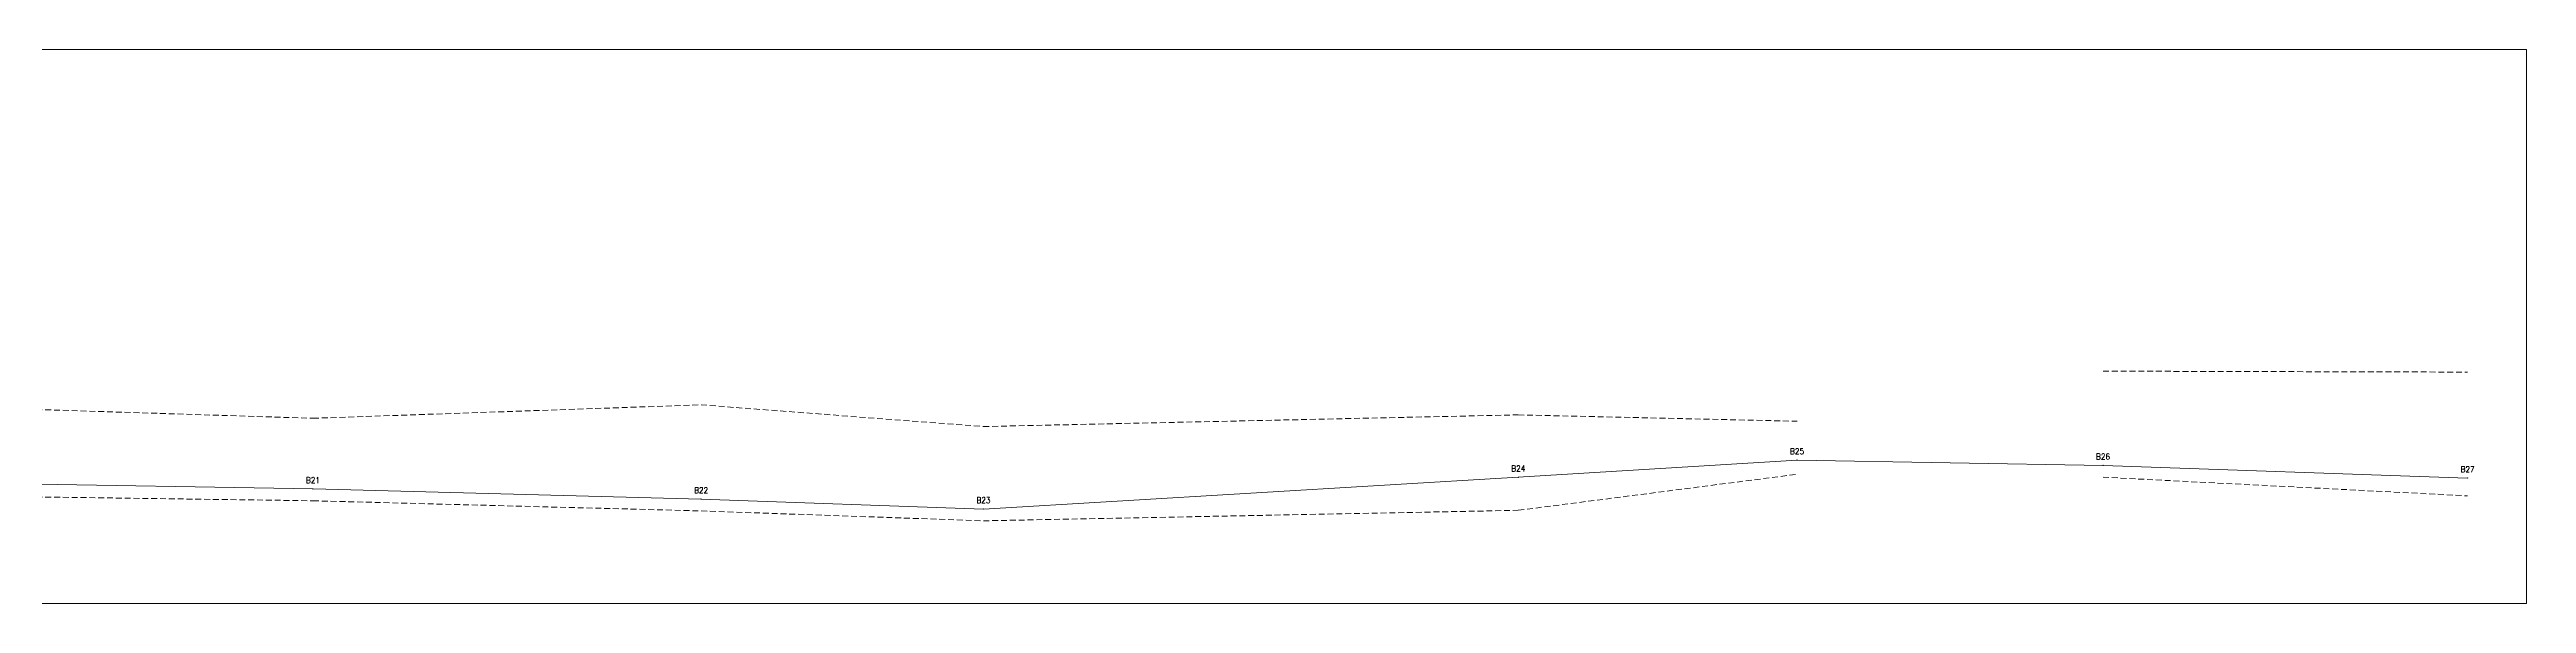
# Model space of a CAD drawing. Header units: feet. Extents: x -352 to 533, y -1323 to 2.
# Drawn here: x 322.3 to 532.7, y -1159.3 to -1112.3 of the extents above; entities that cross this region are included whole.
import ezdxf

# ---------------------------------------------------------------- set-up
doc = ezdxf.new("R2010")
doc.units = ezdxf.units.FT
doc.header["$MEASUREMENT"] = 0
doc.linetypes.add('DASHED', pattern=[0.75, 0.5, -0.25])
for name, color, linetype, lineweight, true_color in [('CTRL-PROFILE-BOX', 8, 'Continuous', 0, 0x808080), ('CTRL-PROFILE-CEILING-B', 8, 'DASHED', 0, 0x808080), ('CTRL-PROFILE-FLOOR-B', 8, 'DASHED', 0, 0x808080), ('CTRL-PROFILE-SHOTS-B', 8, 'Continuous', 9, 0x808080), ('CTRL-PROFILE-STATION-LABELS-B', 1, 'Continuous', 0, 0xff0000), ('CTRL-PROFILE-STATIONS-B', 1, 'Continuous', 9, 0xff0000)]:
    doc.layers.add(name, color=color, linetype=linetype, lineweight=lineweight, true_color=true_color)
doc.styles.add('textstyle106', font='')
doc.styles.add('textstyle119', font='')
doc.styles.add('textstyle186', font='')
doc.styles.add('textstyle293', font='')
doc.styles.add('textstyle55', font='')
doc.styles.add('textstyle81', font='')
doc.styles.add('textstyle99', font='')
doc.styles.get('textstyle106').set_extended_font_data('standard')
doc.styles.get('textstyle119').set_extended_font_data('standard')
doc.styles.get('textstyle186').set_extended_font_data('standard')
doc.styles.get('textstyle293').set_extended_font_data('standard')
doc.styles.get('textstyle55').set_extended_font_data('standard')
doc.styles.get('textstyle81').set_extended_font_data('standard')
doc.styles.get('textstyle99').set_extended_font_data('standard')

msp = doc.modelspace()

# ---------------------------------------------------------------- linework, layer by layer
at = {"layer": 'CTRL-PROFILE-BOX', "flags": 128}
msp.add_lwpolyline([(-351.71, -1159.32), (532.74, -1159.32), (532.74, -1112.32), (-351.71, -1112.32)], close=True, dxfattribs=at)
at = {"layer": 'CTRL-PROFILE-CEILING-B'}
for points in [[(201, -1136.17), (220, -1142.36), (254.98, -1141.18), (276.23, -1145.85), (316.65, -1142.72), (344.65, -1143.61), (377.63, -1142.47), (401.62, -1144.31), (447.07, -1143.32), (470.76, -1143.86)], [(496.76, -1139.61), (527.74, -1139.69)]]:
    msp.add_lwpolyline(points, dxfattribs=at)
at = {"layer": 'CTRL-PROFILE-FLOOR-B'}
for points in [[(201, -1151.17), (220, -1151.46), (254.98, -1151.18), (276.23, -1152.55), (316.65, -1150.22), (344.65, -1150.61), (377.63, -1151.47), (401.62, -1152.31), (447.07, -1151.42), (470.76, -1148.36)], [(496.76, -1148.61), (527.74, -1150.19)]]:
    msp.add_lwpolyline(points, dxfattribs=at)
at = {"layer": 'CTRL-PROFILE-SHOTS-B'}
for p, q in [((316.65, -1149.12), (344.65, -1149.61)), ((401.62, -1151.31), (447.07, -1148.62)), ((447.07, -1148.62), (470.76, -1147.16)), ((470.76, -1147.16), (496.76, -1147.61)), ((496.76, -1147.61), (527.74, -1148.69)), ((344.65, -1149.61), (377.63, -1150.47)), ((377.63, -1150.47), (401.62, -1151.31))]:
    msp.add_line(p, q, dxfattribs=at)
at = {"layer": 'CTRL-PROFILE-STATIONS-B'}
for p in [(447.07, -1148.62), (470.76, -1147.16), (496.76, -1147.61), (527.74, -1148.69), (344.65, -1149.61), (377.63, -1150.47), (401.62, -1151.31)]:
    msp.add_point(p, dxfattribs=at)

# ---------------------------------------------------------------- texts
at = {"layer": 'CTRL-PROFILE-STATION-LABELS-B', "char_height": 0.5, "width": 100, "attachment_point": 5}
for s, insert, style in [('B25', (470.76, -1146.41), 'textstyle119'), ('B26', (496.76, -1146.86), 'textstyle55'), ('B21', (344.65, -1148.86), 'textstyle293'), ('B24', (447.07, -1147.87), 'textstyle106'), ('B27', (527.74, -1147.94), 'textstyle81'), ('B22', (377.63, -1149.72), 'textstyle186'), ('B23', (401.62, -1150.56), 'textstyle99')]:
    msp.add_mtext(s, dxfattribs=dict(at, insert=insert, style=style))

doc.saveas('drawing.dxf')
